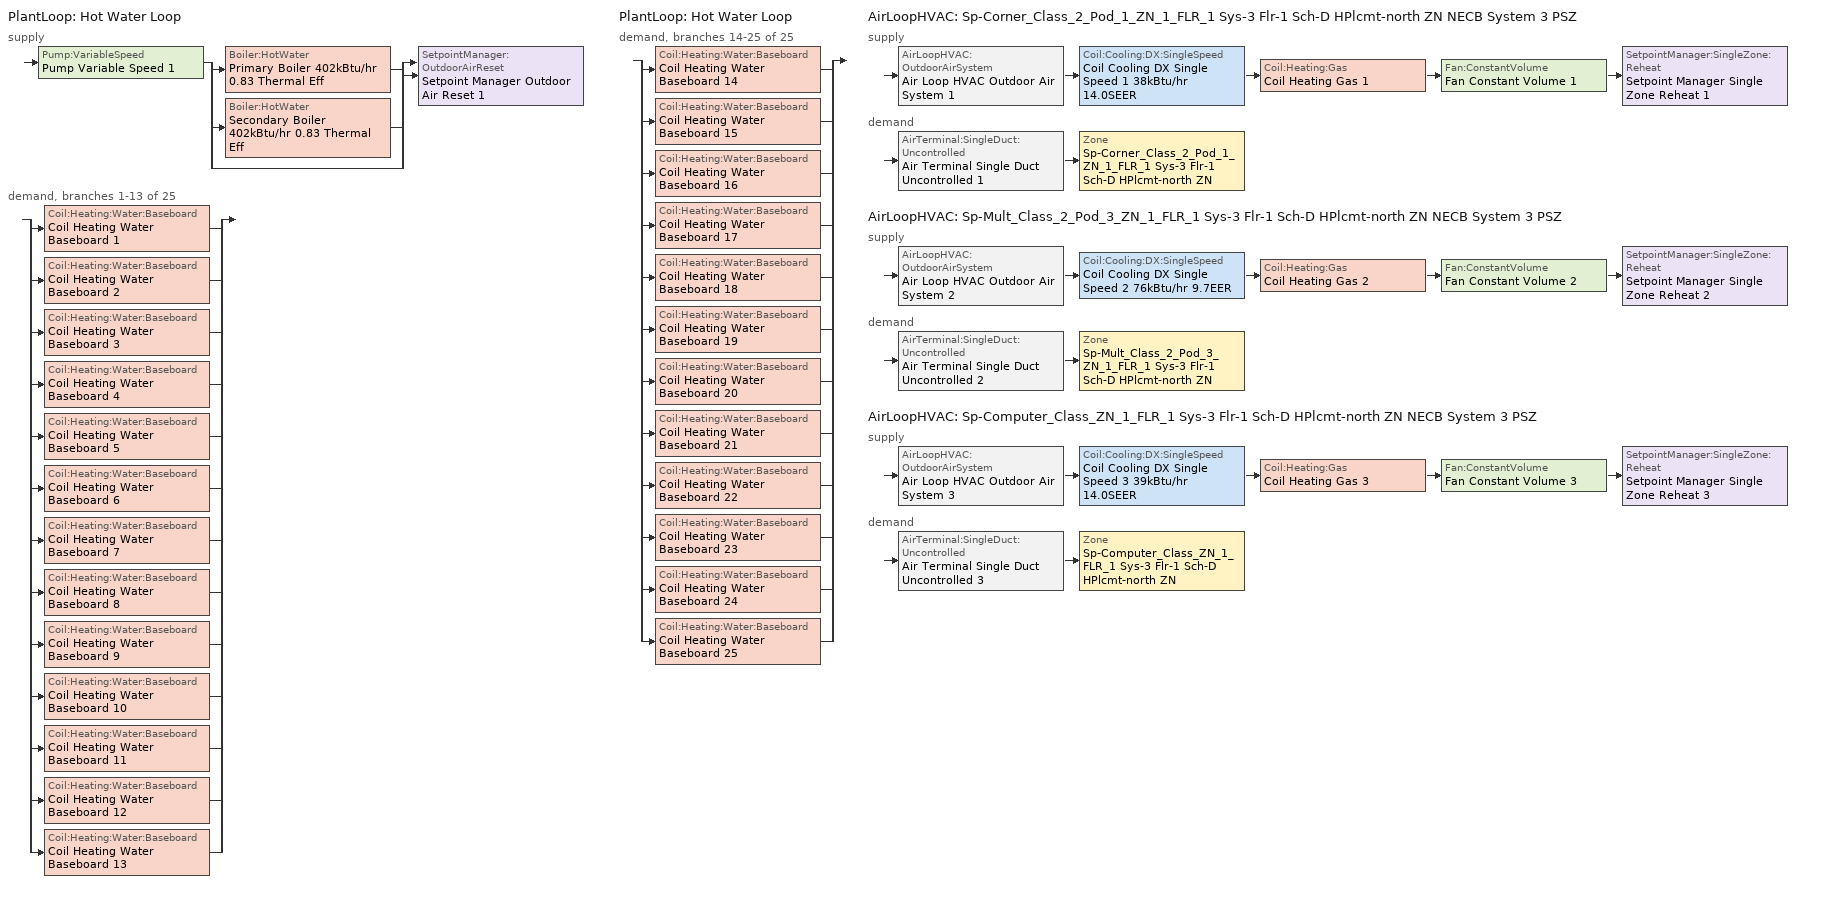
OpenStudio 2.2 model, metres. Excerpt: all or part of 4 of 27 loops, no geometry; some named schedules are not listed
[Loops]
PlantLoop 'Hot Water Loop'
 supply: Pump:VariableSpeed 'Pump Variable Speed 1' > split
  | Boiler:HotWater 'Primary Boiler 402kBtu/hr 0.83 Thermal Eff'
  | Boiler:HotWater 'Secondary Boiler 402kBtu/hr 0.83 Thermal Eff'
  | bypass
  join > SetpointManager:OutdoorAirReset 'Setpoint Manager Outdoor Air Reset 1'
 demand, branches 1-13 of 25: split
  | Coil:Heating:Water:Baseboard 'Coil Heating Water Baseboard 1'
  | Coil:Heating:Water:Baseboard 'Coil Heating Water Baseboard 2'
  | Coil:Heating:Water:Baseboard 'Coil Heating Water Baseboard 3'
  | Coil:Heating:Water:Baseboard 'Coil Heating Water Baseboard 4'
  | Coil:Heating:Water:Baseboard 'Coil Heating Water Baseboard 5'
  | Coil:Heating:Water:Baseboard 'Coil Heating Water Baseboard 6'
  | Coil:Heating:Water:Baseboard 'Coil Heating Water Baseboard 7'
  | Coil:Heating:Water:Baseboard 'Coil Heating Water Baseboard 8'
  | Coil:Heating:Water:Baseboard 'Coil Heating Water Baseboard 9'
  | Coil:Heating:Water:Baseboard 'Coil Heating Water Baseboard 10'
  | Coil:Heating:Water:Baseboard 'Coil Heating Water Baseboard 11'
  | Coil:Heating:Water:Baseboard 'Coil Heating Water Baseboard 12'
  | Coil:Heating:Water:Baseboard 'Coil Heating Water Baseboard 13'
PlantLoop 'Hot Water Loop'
 demand, branches 14-25 of 25: split
  | Coil:Heating:Water:Baseboard 'Coil Heating Water Baseboard 14'
  | Coil:Heating:Water:Baseboard 'Coil Heating Water Baseboard 15'
  | Coil:Heating:Water:Baseboard 'Coil Heating Water Baseboard 16'
  | Coil:Heating:Water:Baseboard 'Coil Heating Water Baseboard 17'
  | Coil:Heating:Water:Baseboard 'Coil Heating Water Baseboard 18'
  | Coil:Heating:Water:Baseboard 'Coil Heating Water Baseboard 19'
  | Coil:Heating:Water:Baseboard 'Coil Heating Water Baseboard 20'
  | Coil:Heating:Water:Baseboard 'Coil Heating Water Baseboard 21'
  | Coil:Heating:Water:Baseboard 'Coil Heating Water Baseboard 22'
  | Coil:Heating:Water:Baseboard 'Coil Heating Water Baseboard 23'
  | Coil:Heating:Water:Baseboard 'Coil Heating Water Baseboard 24'
  | Coil:Heating:Water:Baseboard 'Coil Heating Water Baseboard 25'
AirLoopHVAC 'Sp-Corner_Class_2_Pod_1_ZN_1_FLR_1 Sys-3 Flr-1 Sch-D HPlcmt-north ZN NECB System 3 PSZ'
 supply: AirLoopHVAC:OutdoorAirSystem 'Air Loop HVAC Outdoor Air System 1' > Coil:Cooling:DX:SingleSpeed 'Coil Cooling DX Single Speed 1 38kBtu/hr 14.0SEER' > Coil:Heating:Gas 'Coil Heating Gas 1' > Fan:ConstantVolume 'Fan Constant Volume 1' > SetpointManager:SingleZone:Reheat 'Setpoint Manager Single Zone Reheat 1'
 demand: AirTerminal:SingleDuct:Uncontrolled 'Air Terminal Single Duct Uncontrolled 1' > Zone 'Sp-Corner_Class_2_Pod_1_ZN_1_FLR_1 Sys-3 Flr-1 Sch-D HPlcmt-north ZN'
AirLoopHVAC 'Sp-Mult_Class_2_Pod_3_ZN_1_FLR_1 Sys-3 Flr-1 Sch-D HPlcmt-north ZN NECB System 3 PSZ'
 supply: AirLoopHVAC:OutdoorAirSystem 'Air Loop HVAC Outdoor Air System 2' > Coil:Cooling:DX:SingleSpeed 'Coil Cooling DX Single Speed 2 76kBtu/hr 9.7EER' > Coil:Heating:Gas 'Coil Heating Gas 2' > Fan:ConstantVolume 'Fan Constant Volume 2' > SetpointManager:SingleZone:Reheat 'Setpoint Manager Single Zone Reheat 2'
 demand: AirTerminal:SingleDuct:Uncontrolled 'Air Terminal Single Duct Uncontrolled 2' > Zone 'Sp-Mult_Class_2_Pod_3_ZN_1_FLR_1 Sys-3 Flr-1 Sch-D HPlcmt-north ZN'
AirLoopHVAC 'Sp-Computer_Class_ZN_1_FLR_1 Sys-3 Flr-1 Sch-D HPlcmt-north ZN NECB System 3 PSZ'
 supply: AirLoopHVAC:OutdoorAirSystem 'Air Loop HVAC Outdoor Air System 3' > Coil:Cooling:DX:SingleSpeed 'Coil Cooling DX Single Speed 3 39kBtu/hr 14.0SEER' > Coil:Heating:Gas 'Coil Heating Gas 3' > Fan:ConstantVolume 'Fan Constant Volume 3' > SetpointManager:SingleZone:Reheat 'Setpoint Manager Single Zone Reheat 3'
 demand: AirTerminal:SingleDuct:Uncontrolled 'Air Terminal Single Duct Uncontrolled 3' > Zone 'Sp-Computer_Class_ZN_1_FLR_1 Sys-3 Flr-1 Sch-D HPlcmt-north ZN'
[Sizing:Zone] Zone Cooling Design Supply Air Temperature Input Method=SupplyAirTemperature; Zone Cooling Design Supply Air Temperature {C}=13; Zone Cooling Design Supply Air Temperature Difference {deltaC}=11.11; Zone Heating Design Supply Air Temperature Input Method=SupplyAirTemperature; Zone Heating Design Supply Air Temperature {C}=43; Zone Heating Design Supply Air Temperature Difference {deltaC}=11.11; Zone Cooling Design Supply Air Humidity Ratio {kg-H2O/kg-air}=0.0085; Zone Heating Design Supply Air Humidity Ratio {kg-H2O/kg-air}=0.008; Zone Heating Sizing Factor=1.3; Zone Cooling Sizing Factor=1.1; Cooling Design Air Flow Method=DesignDay; Heating Design Air Flow Method=DesignDay; Account for Dedicated Outdoor Air System=No; Dedicated Outdoor Air System Control Strategy=NeutralSupplyAir; Dedicated Outdoor Air Low Setpoint Temperature for Design {C}=autosize; Dedicated Outdoor Air High Setpoint Temperature for Design {C}=autosize
Sp-Corner_Class_2_Pod_1_ZN_1_FLR_1 Sys-3 Flr-1 Sch-D HPlcmt-north ZN; Sp-Mult_Class_2_Pod_3_ZN_1_FLR_1 Sys-3 Flr-1 Sch-D HPlcmt-north ZN; Sp-Computer_Class_ZN_1_FLR_1 Sys-3 Flr-1 Sch-D HPlcmt-north ZN
[Zone equipment]
Sp-Corner_Class_2_Pod_1_ZN_1_FLR_1 Sys-3 Flr-1 Sch-D HPlcmt-north ZN: Air Terminal Single Duct Uncontrolled 1, Zone HVAC Baseboard Convective Water 1
Sp-Mult_Class_2_Pod_3_ZN_1_FLR_1 Sys-3 Flr-1 Sch-D HPlcmt-north ZN: Air Terminal Single Duct Uncontrolled 2, Zone HVAC Baseboard Convective Water 2
Sp-Computer_Class_ZN_1_FLR_1 Sys-3 Flr-1 Sch-D HPlcmt-north ZN: Air Terminal Single Duct Uncontrolled 3, Zone HVAC Baseboard Convective Water 3
[PlantLoop]
Hot Water Loop: Fluid Type=Water; Glycol Concentration=0; Plant Loop Volume {m3}=Autocalculate; Load Distribution Scheme=Optimal
[Sizing:Plant]
Hot Water Loop: Loop Type=Heating; Design Loop Exit Temperature {C}=82; Loop Design Temperature Difference {deltaC}=16; Sizing Option=NonCoincident; Zone Timesteps in Averaging Window=1; Coincident Sizing Factor Mode=None
[Pump:VariableSpeed]
Pump Variable Speed 1: Motor Efficiency=0.865; Pump Control Type=Intermittent
[Boiler:HotWater] Fuel Type=NaturalGas; Nominal Capacity {W}=117808; Nominal Thermal Efficiency=0.83; Water Outlet Upper Temperature Limit {C}=99; Boiler Flow Mode=ConstantFlow; Parasitic Electric Load {W}=0; Sizing Factor=1
Name | Normalized Boiler Efficiency Curve
Primary Boiler 402kBtu/hr 0.83 Thermal Eff | BOILER-EFFFPLR-NECB2011
Secondary Boiler 402kBtu/hr 0.83 Thermal Eff | BOILER-EFFFPLR-NECB2011 1
[SetpointManager:OutdoorAirReset]
Setpoint Manager Outdoor Air Reset 1: Control Variable=Temperature; Setpoint at Outdoor Low Temperature {C}=82; Outdoor Low Temperature {C}=-16; Setpoint at Outdoor High Temperature {C}=60; Outdoor High Temperature {C}=0
[AirLoopHVAC] Design Supply Air Flow Rate {m3/s}=AutoSize
Name | Availability Schedule | Availability Manager
Sp-Corner_Class_2_Pod_1_ZN_1_FLR_1 Sys-3 Flr-1 Sch-D HPlcmt-north ZN NECB System 3 PSZ | Sp-Corner_Class_2_Pod_1_ZN_1_FLR_1 Sys-3 Flr-1 Sch-D HPlcmt-north ZN NECB System 3 PSZ Occ Sch | Availability Manager Night Cycle 7
Sp-Mult_Class_2_Pod_3_ZN_1_FLR_1 Sys-3 Flr-1 Sch-D HPlcmt-north ZN NECB System 3 PSZ | Sp-Mult_Class_2_Pod_3_ZN_1_FLR_1 Sys-3 Flr-1 Sch-D HPlcmt-north ZN NECB System 3 PSZ Occ Sch | Availability Manager Night Cycle 24
Sp-Computer_Class_ZN_1_FLR_1 Sys-3 Flr-1 Sch-D HPlcmt-north ZN NECB System 3 PSZ | Sp-Computer_Class_ZN_1_FLR_1 Sys-3 Flr-1 Sch-D HPlcmt-north ZN NECB System 3 PSZ Occ Sch | Availability Manager Night Cycle 3
[Sizing:System] Type of Load to Size On=Sensible; Design Outdoor Air Flow Rate {m3/s}=Autosize; Minimum System Air Flow Ratio=1; Preheat Design Temperature {C}=7; Preheat Design Humidity Ratio {kg-H2O/kg-Air}=0.008; Precool Design Temperature {C}=13; Precool Design Humidity Ratio {kg-H2O/kg-Air}=0.008; Central Cooling Design Supply Air Temperature {C}=13; Central Heating Design Supply Air Temperature {C}=43; Sizing Option=NonCoincident; 100% Outdoor Air in Cooling=No; 100% Outdoor Air in Heating=No; Central Cooling Design Supply Air Humidity Ratio {kg-H2O/kg-Air}=0.0085; Central Heating Design Supply Air Humidity Ratio {kg-H2O/kg-Air}=0.008; Cooling Design Air Flow Method=DesignDay; Cooling Design Air Flow Rate {m3/s}=0; Heating Design Air Flow Method=DesignDay; Heating Design Air Flow Rate {m3/s}=0; System Outdoor Air Method=ZoneSum; Zone Maximum Outdoor Air Fraction=1; Cooling Supply Air Flow Rate Per Floor Area {m3/s-m2}=0.00996765; Cooling Fraction of Autosized Cooling Supply Air Flow Rate=1; Cooling Supply Air Flow Rate Per Unit Cooling Capacity {m3/s-W}=3.94755e-05; Heating Supply Air Flow Rate Per Floor Area {m3/s-m2}=0.00996765; Heating Fraction of Autosized Heating Supply Air Flow Rate=1; Heating Fraction of Autosized Cooling Supply Air Flow Rate=1; Heating Supply Air Flow Rate Per Unit Heating Capacity {m3/s-W}=3.15882e-05; Cooling Design Capacity Method=CoolingDesignCapacity; Cooling Design Capacity {W}=autosize; Cooling Design Capacity Per Floor Area {W/m2}=234.7; Fraction of Autosized Cooling Design Capacity=1; Heating Design Capacity Method=HeatingDesignCapacity; Heating Design Capacity {W}=autosize; Heating Design Capacity Per Floor Area {W/m2}=157; Fraction of Autosized Heating Design Capacity=1; Central Cooling Capacity Control Method=OnOff
Sp-Corner_Class_2_Pod_1_ZN_1_FLR_1 Sys-3 Flr-1 Sch-D HPlcmt-north ZN NECB System 3 PSZ; Sp-Mult_Class_2_Pod_3_ZN_1_FLR_1 Sys-3 Flr-1 Sch-D HPlcmt-north ZN NECB System 3 PSZ; Sp-Computer_Class_ZN_1_FLR_1 Sys-3 Flr-1 Sch-D HPlcmt-north ZN NECB System 3 PSZ
[Fan:ConstantVolume] Availability Schedule=Always On Discrete; Fan Efficiency=0.39975; Pressure Rise {Pa}=640; Maximum Flow Rate {m3/s}=AutoSize; Motor Efficiency=0.615
Fan Constant Volume 1; Fan Constant Volume 2; Fan Constant Volume 3
[Coil:Heating:Gas] Availability Schedule=Always On Discrete; Gas Burner Efficiency=0.8; Nominal Capacity {W}=AutoSize; Parasitic Electric Load {W}=0; Parasitic Gas Load {W}=0
Coil Heating Gas 1; Coil Heating Gas 2; Coil Heating Gas 3
[Coil:Cooling:DX:SingleSpeed] Availability Schedule=Always On Discrete; Rated Total Cooling Capacity {W}=autosize; Rated Sensible Heat Ratio=autosize; Rated Air Flow Rate {m3/s}=autosize; Rated Evaporator Fan Power Per Volume Flow Rate {W/(m3/s)}=773.3; Condenser Type=AirCooled; Evaporative Condenser Effectiveness=0; Evaporative Condenser Air Flow Rate {m3/s}=Autosize; Evaporative Condenser Pump Rated Power Consumption {W}=Autosize; Crankcase Heater Capacity {W}=0; Maximum Outdoor Dry-Bulb Temperature for Crankcase Heater Operation {C}=0; Basin Heater Capacity {W/K}=0; Basin Heater Setpoint Temperature {C}=10
Name | Rated COP {W/W} | Total Cooling Capacity Function of Temperature Curve | Total Cooling Capacity Function of Flow Fraction Curve | Energy Input Ratio Function of Temperature Curve | Energy Input Ratio Function of Flow Fraction Curve | Part Load Fraction Correlation Curve
Coil Cooling DX Single Speed 1 38kBtu/hr 14.0SEER | 3.8248 | DXCOOL-NECB2011-REF-CAPFT | DXCOOL-NECB2011-REF-CAPFFLOW | DXCOOL-NECB2011-REF-COOLEIRFT | DXCOOL-NECB2011-REF-COOLEIRFFLOW | DXCOOL-NECB2011-REF-COOLPLFFPLR
Coil Cooling DX Single Speed 2 76kBtu/hr 9.7EER | 3.33643 | DXCOOL-NECB2011-REF-CAPFT 11 | DXCOOL-NECB2011-REF-CAPFFLOW 11 | DXCOOL-NECB2011-REF-COOLEIRFT 11 | DXCOOL-NECB2011-REF-COOLEIRFFLOW 11 | DXCOOL-NECB2011-REF-COOLPLFFPLR 11
Coil Cooling DX Single Speed 3 39kBtu/hr 14.0SEER | 3.8248 | DXCOOL-NECB2011-REF-CAPFT 18 | DXCOOL-NECB2011-REF-CAPFFLOW 18 | DXCOOL-NECB2011-REF-COOLEIRFT 18 | DXCOOL-NECB2011-REF-COOLEIRFFLOW 18 | DXCOOL-NECB2011-REF-COOLPLFFPLR 18
[Controller:OutdoorAir] Minimum Outdoor Air Flow Rate {m3/s}=0; Maximum Outdoor Air Flow Rate {m3/s}=Autosize; Economizer Control Action Type=ModulateFlow; Lockout Type=NoLockout; Minimum Limit Type=FixedMinimum; High Humidity Control=No; Heat Recovery Bypass Control Type=BypassWhenWithinEconomizerLimits
Name | Economizer Control Type | Economizer Maximum Limit Dry-Bulb Temperature {C} | Economizer Maximum Limit Enthalpy {J/kg} | Economizer Minimum Limit Dry-Bulb Temperature {C} | Minimum Outdoor Air Schedule | Controller Mechanical Ventilation
Controller Outdoor Air 1 | NoEconomizer | 28 | 64000 | -100 | Sp-Corner_Class_2_Pod_1_ZN_1_FLR_1 Sys-3 Flr-1 Sch-D HPlcmt-north ZN NECB System 3 PSZ Occ Sch | Controller Mechanical Ventilation 1
Controller Outdoor Air 2 | DifferentialEnthalpy |  |  |  | Sp-Mult_Class_2_Pod_3_ZN_1_FLR_1 Sys-3 Flr-1 Sch-D HPlcmt-north ZN NECB System 3 PSZ Occ Sch | Controller Mechanical Ventilation 2
Controller Outdoor Air 3 | NoEconomizer | 28 | 64000 | -100 | Sp-Computer_Class_ZN_1_FLR_1 Sys-3 Flr-1 Sch-D HPlcmt-north ZN NECB System 3 PSZ Occ Sch | Controller Mechanical Ventilation 3
[Controller:MechanicalVentilation] Availability Schedule=Always On Discrete; System Outdoor Air Method=ZoneSum
Controller Mechanical Ventilation 1; Controller Mechanical Ventilation 2; Controller Mechanical Ventilation 3
[AirLoopHVAC:OutdoorAirSystem]
Name | Controller
Air Loop HVAC Outdoor Air System 1 | Controller Outdoor Air 1
Air Loop HVAC Outdoor Air System 2 | Controller Outdoor Air 2
Air Loop HVAC Outdoor Air System 3 | Controller Outdoor Air 3
[SetpointManager:SingleZone:Reheat] Minimum Supply Air Temperature {C}=13; Maximum Supply Air Temperature {C}=43
Name | Control Zone
Setpoint Manager Single Zone Reheat 1 | Sp-Corner_Class_2_Pod_1_ZN_1_FLR_1 Sys-3 Flr-1 Sch-D HPlcmt-north ZN
Setpoint Manager Single Zone Reheat 2 | Sp-Mult_Class_2_Pod_3_ZN_1_FLR_1 Sys-3 Flr-1 Sch-D HPlcmt-north ZN
Setpoint Manager Single Zone Reheat 3 | Sp-Computer_Class_ZN_1_FLR_1 Sys-3 Flr-1 Sch-D HPlcmt-north ZN
[AirTerminal:SingleDuct:Uncontrolled] Availability Schedule=Always On Discrete; Maximum Air Flow Rate {m3/s}=AutoSize
Air Terminal Single Duct Uncontrolled 1; Air Terminal Single Duct Uncontrolled 2; Air Terminal Single Duct Uncontrolled 3
[Coil:Heating:Water:Baseboard] Heating Design Capacity Method=HeatingDesignCapacity; Heating Design Capacity {W}=autosize; Heating Design Capacity Per Floor Area {W/m2}=0; Fraction of Autosized Heating Design Capacity=0.8
Coil Heating Water Baseboard 1; Coil Heating Water Baseboard 2; Coil Heating Water Baseboard 3; Coil Heating Water Baseboard 4; Coil Heating Water Baseboard 5; Coil Heating Water Baseboard 6; Coil Heating Water Baseboard 7; Coil Heating Water Baseboard 8; Coil Heating Water Baseboard 9; Coil Heating Water Baseboard 10; Coil Heating Water Baseboard 11; Coil Heating Water Baseboard 12; Coil Heating Water Baseboard 13; Coil Heating Water Baseboard 14; Coil Heating Water Baseboard 15; Coil Heating Water Baseboard 16; Coil Heating Water Baseboard 17; Coil Heating Water Baseboard 18; Coil Heating Water Baseboard 19; Coil Heating Water Baseboard 20; Coil Heating Water Baseboard 21; Coil Heating Water Baseboard 22; Coil Heating Water Baseboard 23; Coil Heating Water Baseboard 24; Coil Heating Water Baseboard 25
[ZoneHVAC:Baseboard:Convective:Water] Availability Schedule=Always On Discrete
Name | Heating Coil
Zone HVAC Baseboard Convective Water 1 | Coil Heating Water Baseboard 1
Zone HVAC Baseboard Convective Water 2 | Coil Heating Water Baseboard 2
Zone HVAC Baseboard Convective Water 3 | Coil Heating Water Baseboard 3
Zone HVAC Baseboard Convective Water 4 | Coil Heating Water Baseboard 4
Zone HVAC Baseboard Convective Water 5 | Coil Heating Water Baseboard 5
Zone HVAC Baseboard Convective Water 6 | Coil Heating Water Baseboard 6
Zone HVAC Baseboard Convective Water 7 | Coil Heating Water Baseboard 7
Zone HVAC Baseboard Convective Water 8 | Coil Heating Water Baseboard 8
Zone HVAC Baseboard Convective Water 9 | Coil Heating Water Baseboard 9
Zone HVAC Baseboard Convective Water 10 | Coil Heating Water Baseboard 10
Zone HVAC Baseboard Convective Water 11 | Coil Heating Water Baseboard 11
Zone HVAC Baseboard Convective Water 12 | Coil Heating Water Baseboard 12
Zone HVAC Baseboard Convective Water 13 | Coil Heating Water Baseboard 13
Zone HVAC Baseboard Convective Water 14 | Coil Heating Water Baseboard 14
Zone HVAC Baseboard Convective Water 15 | Coil Heating Water Baseboard 15
Zone HVAC Baseboard Convective Water 16 | Coil Heating Water Baseboard 16
Zone HVAC Baseboard Convective Water 17 | Coil Heating Water Baseboard 17
Zone HVAC Baseboard Convective Water 18 | Coil Heating Water Baseboard 18
Zone HVAC Baseboard Convective Water 19 | Coil Heating Water Baseboard 19
Zone HVAC Baseboard Convective Water 20 | Coil Heating Water Baseboard 20
Zone HVAC Baseboard Convective Water 21 | Coil Heating Water Baseboard 21
Zone HVAC Baseboard Convective Water 22 | Coil Heating Water Baseboard 22
Zone HVAC Baseboard Convective Water 23 | Coil Heating Water Baseboard 23
Zone HVAC Baseboard Convective Water 24 | Coil Heating Water Baseboard 24
Zone HVAC Baseboard Convective Water 25 | Coil Heating Water Baseboard 25
[AvailabilityManager:NightCycle] Control Type=CycleOnAny; Thermostat Tolerance {deltaC}=1; Cycling Run Time {s}=3600
Availability Manager Night Cycle 3; Availability Manager Night Cycle 7; Availability Manager Night Cycle 24
[Schedule:Ruleset]
Name | Default Day Schedule | Summer Design Day Schedule | Winter Design Day Schedule
Sp-Computer_Class_ZN_1_FLR_1 Sys-3 Flr-1 Sch-D HPlcmt-north ZN NECB System 3 PSZ Occ Sch | Sp-Computer_Class_ZN_1_FLR_1 Sys-3 Flr-1 Sch-D HPlcmt-north ZN NECB System 3 PSZ Occ Sch Default | Sp-Computer_Class_ZN_1_FLR_1 Sys-3 Flr-1 Sch-D HPlcmt-north ZN NECB System 3 PSZ Occ Sch Summer Design Day | Sp-Computer_Class_ZN_1_FLR_1 Sys-3 Flr-1 Sch-D HPlcmt-north ZN NECB System 3 PSZ Occ Sch Winter Design Day
Sp-Corner_Class_2_Pod_1_ZN_1_FLR_1 Sys-3 Flr-1 Sch-D HPlcmt-north ZN NECB System 3 PSZ Occ Sch | Sp-Corner_Class_2_Pod_1_ZN_1_FLR_1 Sys-3 Flr-1 Sch-D HPlcmt-north ZN NECB System 3 PSZ Occ Sch Default | Sp-Corner_Class_2_Pod_1_ZN_1_FLR_1 Sys-3 Flr-1 Sch-D HPlcmt-north ZN NECB System 3 PSZ Occ Sch Summer Design Day | Sp-Corner_Class_2_Pod_1_ZN_1_FLR_1 Sys-3 Flr-1 Sch-D HPlcmt-north ZN NECB System 3 PSZ Occ Sch Winter Design Day
Sp-Mult_Class_2_Pod_3_ZN_1_FLR_1 Sys-3 Flr-1 Sch-D HPlcmt-north ZN NECB System 3 PSZ Occ Sch | Sp-Mult_Class_2_Pod_3_ZN_1_FLR_1 Sys-3 Flr-1 Sch-D HPlcmt-north ZN NECB System 3 PSZ Occ Sch Default | Sp-Mult_Class_2_Pod_3_ZN_1_FLR_1 Sys-3 Flr-1 Sch-D HPlcmt-north ZN NECB System 3 PSZ Occ Sch Summer Design Day | Sp-Mult_Class_2_Pod_3_ZN_1_FLR_1 Sys-3 Flr-1 Sch-D HPlcmt-north ZN NECB System 3 PSZ Occ Sch Winter Design Day
[Schedule:Day]
Sp-Corner_Class_2_Pod_1_ZN_1_FLR_1 Sys-3 Flr-1 Sch-D HPlcmt-north ZN NECB System 3 PSZ Occ Sch Default; Sp-Corner_Class_2_Pod_1_ZN_1_FLR_1 Sys-3 Flr-1 Sch-D HPlcmt-north ZN NECB System 3 PSZ Occ Sch Winter Design Day; Sp-Corner_Class_2_Pod_1_ZN_1_FLR_1 Sys-3 Flr-1 Sch-D HPlcmt-north ZN NECB System 3 PSZ Occ Sch Summer Design Day: 24, 0, 1
[Schedule:Rule] Schedule Ruleset=Sp-Corner_Class_2_Pod_1_ZN_1_FLR_1 Sys-3 Flr-1 Sch-D HPlcmt-north ZN NECB System 3 PSZ Occ Sch; Date Specification Type=DateRange; Start Month=1; Start Day=1; End Month=12
Name | Rule Order | Day Schedule | Apply Monday | End Day | Apply Tuesday | Apply Wednesday
Sp-Corner_Class_2_Pod_1_ZN_1_FLR_1 Sys-3 Flr-1 Sch-D HPlcmt-north ZN NECB System 3 PSZ Occ Sch Monday Rule | 6 | Sp-Corner_Class_2_Pod_1_ZN_1_FLR_1 Sys-3 Flr-1 Sch-D HPlcmt-north ZN NECB System 3 PSZ Occ Sch Monday | Yes | 25
Sp-Corner_Class_2_Pod_1_ZN_1_FLR_1 Sys-3 Flr-1 Sch-D HPlcmt-north ZN NECB System 3 PSZ Occ Sch Tuesday Rule | 5 | Sp-Corner_Class_2_Pod_1_ZN_1_FLR_1 Sys-3 Flr-1 Sch-D HPlcmt-north ZN NECB System 3 PSZ Occ Sch Tuesday |  | 26 | Yes
Sp-Corner_Class_2_Pod_1_ZN_1_FLR_1 Sys-3 Flr-1 Sch-D HPlcmt-north ZN NECB System 3 PSZ Occ Sch Wednesday Rule | 4 | Sp-Corner_Class_2_Pod_1_ZN_1_FLR_1 Sys-3 Flr-1 Sch-D HPlcmt-north ZN NECB System 3 PSZ Occ Sch Wednesday |  | 27 |  | Yes
[Schedule:Constant]
Always On Discrete: Value=1
[Curve:Biquadratic] Minimum Value of x=13; Maximum Value of x=24; Minimum Value of y=24; Maximum Value of y=46
Name | Coefficient1 Constant | Coefficient2 x | Coefficient3 x**2 | Coefficient4 y | Coefficient5 y**2 | Coefficient6 x*y
DXCOOL-NECB2011-REF-CAPFT; DXCOOL-NECB2011-REF-CAPFT 11; DXCOOL-NECB2011-REF-CAPFT 18 | 0.867905 | 0.0142459 | 0.00055436 | -0.0075575 | 3.3e-05 | -0.0001918
DXCOOL-NECB2011-REF-COOLEIRFT; DXCOOL-NECB2011-REF-COOLEIRFT 11; DXCOOL-NECB2011-REF-COOLEIRFT 18 | 0.116936 | 0.0284933 | -0.0004112 | 0.0214108 | 0.00016103 | -0.0006791
[Curve:Quadratic] Coefficient1 Constant=1; Coefficient2 x=0; Coefficient3 x**2=0; Minimum Value of x=0; Maximum Value of x=1
DXCOOL-NECB2011-REF-CAPFFLOW; DXCOOL-NECB2011-REF-COOLEIRFFLOW; DXCOOL-NECB2011-REF-CAPFFLOW 11; DXCOOL-NECB2011-REF-COOLEIRFFLOW 11; DXCOOL-NECB2011-REF-CAPFFLOW 18; DXCOOL-NECB2011-REF-COOLEIRFFLOW 18
[Curve:Cubic] Maximum Value of x=1
Name | Coefficient1 Constant | Coefficient2 x | Coefficient3 x**2 | Coefficient4 x**3 | Minimum Value of x
DXCOOL-NECB2011-REF-COOLPLFFPLR; DXCOOL-NECB2011-REF-COOLPLFFPLR 11; DXCOOL-NECB2011-REF-COOLPLFFPLR 18 | 0.0277 | 4.9151 | -8.184 | 4.2702 | 0.7
BOILER-EFFFPLR-NECB2011; BOILER-EFFFPLR-NECB2011 1 | 0.2901 | 2.6664 | -3.764 | 1.82 | 0
